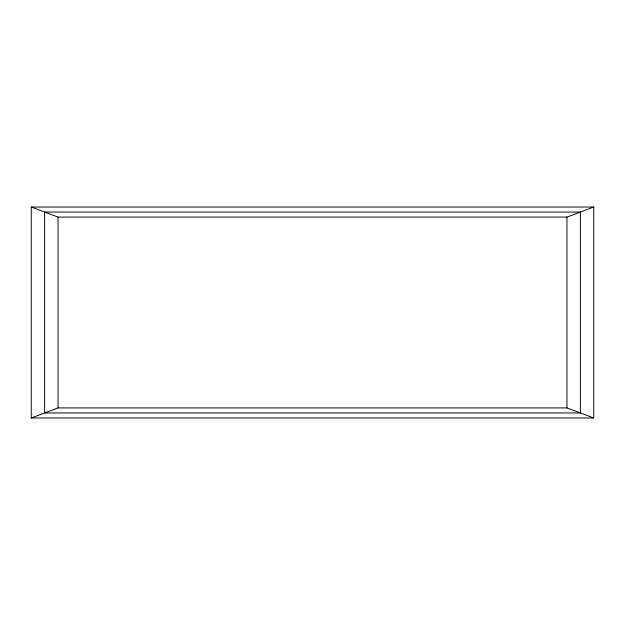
<?xml version="1.0" encoding="UTF-8"?>
<svg xmlns="http://www.w3.org/2000/svg" width="625" height="625" viewBox="0 0 625 625"><rect width="100%" height="100%" fill="white"/><g stroke="black" fill="none" stroke-linecap="round" stroke-linejoin="round"><path stroke-width="0.94" d="M31.25 417.969L58.039 407.922L566.961 407.922L593.75 417.969L593.75 207.031L31.25 207.031L31.25 417.969L593.75 417.969M31.25 207.031L58.039 217.078L566.961 217.078L593.75 207.031M566.961 217.078L566.961 407.922M58.039 217.078L58.039 407.922M580.359 212.055L44.641 212.055L44.641 412.945L580.359 412.945L580.359 212.055"/></g></svg>
